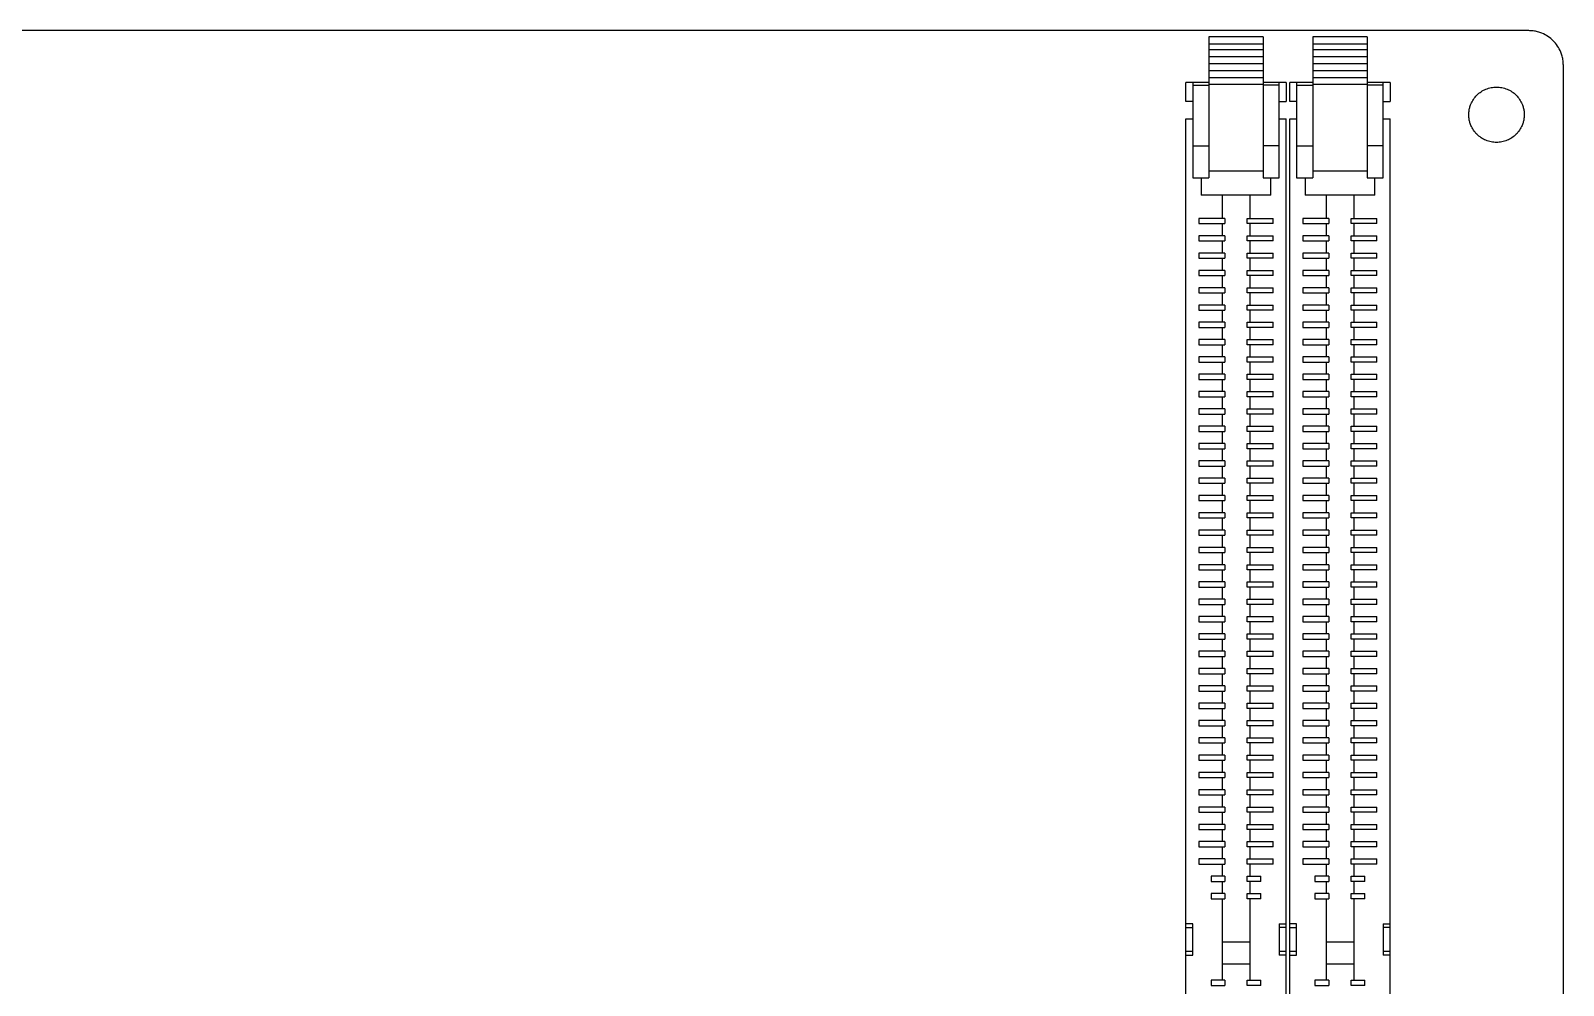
# Model space of a CAD drawing. Header units: inches. Extents: x -3.35 to 3.4, y -3.35 to 3.35.
# Drawn here: x -1.078 to 3.346, y 0.589 to 3.346 of the extents above; entities that cross this region are included whole.
import ezdxf

# ---------------------------------------------------------------- set-up
doc = ezdxf.new("R2010")
doc.units = ezdxf.units.IN
doc.header["$MEASUREMENT"] = 0

msp = doc.modelspace()

# ---------------------------------------------------------------- linework, layer by layer
at = {"color": 7, "linetype": 'Continuous', "lineweight": 25}
for p, q in [((3.2465, 3.3465), (-2.575, 3.3465)), ((2.48, 3.3285), (2.323, 3.3285)), ((2.78, 3.3285), (2.623, 3.3285)), ((2.323, 3.308), (2.48, 3.308)), ((2.323, 3.308), (2.323, 2.9215)), ((2.323, 3.2915), (2.48, 3.2915)), ((2.48, 3.308), (2.48, 2.9215)), ((2.623, 3.308), (2.78, 3.308)), ((2.623, 3.308), (2.623, 2.9215)), ((2.623, 3.2915), (2.78, 3.2915)), ((2.78, 3.308), (2.78, 2.9215)), ((2.323, 3.2715), (2.48, 3.2715)), ((2.323, 3.2515), (2.48, 3.2515)), ((2.323, 3.2315), (2.48, 3.2315)), ((2.623, 3.2715), (2.78, 3.2715)), ((2.623, 3.2515), (2.78, 3.2515)), ((2.623, 3.2315), (2.78, 3.2315)), ((3.3465, 0.2298), (3.3465, 3.2465)), ((2.323, 3.1965), (2.2565, 3.1965)), ((2.2565, 3.1415), (2.2565, 3.1965)), ((2.2765, 3.1965), (2.2765, 2.9215)), ((2.2765, 3.189), (2.323, 3.189)), ((2.323, 3.2115), (2.48, 3.2115)), ((2.323, 3.1915), (2.48, 3.1915)), ((2.5465, 3.1965), (2.48, 3.1965)), ((2.5265, 3.189), (2.48, 3.189)), ((2.5265, 2.9215), (2.5265, 3.1965)), ((2.5465, 3.1965), (2.5465, 3.1415)), ((2.623, 3.1965), (2.5565, 3.1965)), ((2.5565, 3.1415), (2.5565, 3.1965)), ((2.5765, 3.1965), (2.5765, 2.9215)), ((2.5765, 3.189), (2.623, 3.189)), ((2.623, 3.2115), (2.78, 3.2115)), ((2.623, 3.1915), (2.78, 3.1915)), ((2.8465, 3.1965), (2.78, 3.1965)), ((2.8265, 3.189), (2.78, 3.189)), ((2.8265, 2.9215), (2.8265, 3.1965)), ((2.8465, 3.1965), (2.8465, 3.1415)), ((2.2765, 3.1415), (2.2565, 3.1415)), ((2.5265, 3.1415), (2.5465, 3.1415)), ((2.5765, 3.1415), (2.5565, 3.1415)), ((2.8265, 3.1415), (2.8465, 3.1415)), ((2.2565, -2.2535), (2.2565, 3.0914)), ((2.2565, 3.0914), (2.2765, 3.0914)), ((2.5265, 3.0914), (2.5465, 3.0914)), ((2.5465, -1.9535), (2.5465, 3.0914)), ((2.5565, -2.2535), (2.5565, 3.0914)), ((2.5565, 3.0914), (2.5765, 3.0914)), ((2.8265, 3.0914), (2.8465, 3.0914)), ((2.8465, -1.9535), (2.8465, 3.0914)), ((2.2765, 3.0138), (2.323, 3.0138)), ((2.5265, 3.0138), (2.48, 3.0138)), ((2.5765, 3.0138), (2.623, 3.0138)), ((2.8265, 3.0138), (2.78, 3.0138)), ((2.2765, 2.9215), (2.323, 2.9215)), ((2.301, 2.9215), (2.301, 2.8715)), ((2.323, 2.9415), (2.48, 2.9415)), ((2.48, 2.9215), (2.5265, 2.9215)), ((2.502, 2.8715), (2.502, 2.9215)), ((2.5765, 2.9215), (2.623, 2.9215)), ((2.601, 2.9215), (2.601, 2.8715)), ((2.623, 2.9415), (2.78, 2.9415)), ((2.78, 2.9215), (2.8265, 2.9215)), ((2.802, 2.8715), (2.802, 2.9215)), ((2.502, 2.8715), (2.301, 2.8715)), ((2.3615, 2.8715), (2.3615, 2.804)), ((2.4415, 2.8715), (2.4415, 2.804)), ((2.802, 2.8715), (2.601, 2.8715)), ((2.6615, 2.8715), (2.6615, 2.804)), ((2.7415, 2.8715), (2.7415, 2.804)), ((2.3695, 2.804), (2.2945, 2.804)), ((2.2945, 2.804), (2.2945, 2.789)), ((2.2945, 2.789), (2.3695, 2.789)), ((2.3615, 2.789), (2.3615, 2.754)), ((2.3695, 2.804), (2.3695, 2.789)), ((2.4335, 2.804), (2.5085, 2.804)), ((2.4335, 2.789), (2.4335, 2.804)), ((2.5085, 2.789), (2.4335, 2.789)), ((2.4415, 2.789), (2.4415, 2.754)), ((2.5085, 2.789), (2.5085, 2.804)), ((2.6695, 2.804), (2.5945, 2.804)), ((2.5945, 2.804), (2.5945, 2.789)), ((2.5945, 2.789), (2.6695, 2.789)), ((2.6615, 2.789), (2.6615, 2.754)), ((2.6695, 2.804), (2.6695, 2.789)), ((2.7335, 2.804), (2.8085, 2.804)), ((2.7335, 2.789), (2.7335, 2.804)), ((2.8085, 2.789), (2.7335, 2.789)), ((2.7415, 2.789), (2.7415, 2.754)), ((2.8085, 2.789), (2.8085, 2.804)), ((2.3695, 2.754), (2.2945, 2.754)), ((2.2945, 2.754), (2.2945, 2.739)), ((2.3695, 2.754), (2.3695, 2.739)), ((2.4335, 2.754), (2.5085, 2.754)), ((2.4335, 2.739), (2.4335, 2.754)), ((2.5085, 2.739), (2.5085, 2.754)), ((2.6695, 2.754), (2.5945, 2.754)), ((2.5945, 2.754), (2.5945, 2.739)), ((2.6695, 2.754), (2.6695, 2.739)), ((2.7335, 2.754), (2.8085, 2.754)), ((2.7335, 2.739), (2.7335, 2.754)), ((2.8085, 2.739), (2.8085, 2.754)), ((2.2945, 2.739), (2.3695, 2.739)), ((2.3695, 2.704), (2.2945, 2.704)), ((2.2945, 2.704), (2.2945, 2.689)), ((2.3615, 2.739), (2.3615, 2.704)), ((2.3695, 2.704), (2.3695, 2.689)), ((2.5085, 2.739), (2.4335, 2.739)), ((2.4335, 2.704), (2.5085, 2.704)), ((2.4335, 2.689), (2.4335, 2.704)), ((2.4415, 2.739), (2.4415, 2.704)), ((2.5085, 2.689), (2.5085, 2.704)), ((2.5945, 2.739), (2.6695, 2.739)), ((2.6695, 2.704), (2.5945, 2.704)), ((2.5945, 2.704), (2.5945, 2.689)), ((2.6615, 2.739), (2.6615, 2.704)), ((2.6695, 2.704), (2.6695, 2.689)), ((2.8085, 2.739), (2.7335, 2.739)), ((2.7335, 2.704), (2.8085, 2.704)), ((2.7335, 2.689), (2.7335, 2.704)), ((2.7415, 2.739), (2.7415, 2.704)), ((2.8085, 2.689), (2.8085, 2.704)), ((2.2945, 2.689), (2.3695, 2.689)), ((2.3615, 2.689), (2.3615, 2.654)), ((2.5085, 2.689), (2.4335, 2.689)), ((2.4415, 2.689), (2.4415, 2.654)), ((2.5945, 2.689), (2.6695, 2.689)), ((2.6615, 2.689), (2.6615, 2.654)), ((2.8085, 2.689), (2.7335, 2.689)), ((2.7415, 2.689), (2.7415, 2.654)), ((2.3695, 2.654), (2.2945, 2.654)), ((2.2945, 2.654), (2.2945, 2.639)), ((2.2945, 2.639), (2.3695, 2.639)), ((2.3615, 2.639), (2.3615, 2.604)), ((2.3695, 2.654), (2.3695, 2.639)), ((2.4335, 2.654), (2.5085, 2.654)), ((2.4335, 2.639), (2.4335, 2.654)), ((2.5085, 2.639), (2.4335, 2.639)), ((2.4415, 2.639), (2.4415, 2.604)), ((2.5085, 2.639), (2.5085, 2.654)), ((2.6695, 2.654), (2.5945, 2.654)), ((2.5945, 2.654), (2.5945, 2.639)), ((2.5945, 2.639), (2.6695, 2.639)), ((2.6615, 2.639), (2.6615, 2.604)), ((2.6695, 2.654), (2.6695, 2.639)), ((2.7335, 2.654), (2.8085, 2.654)), ((2.7335, 2.639), (2.7335, 2.654)), ((2.8085, 2.639), (2.7335, 2.639)), ((2.7415, 2.639), (2.7415, 2.604)), ((2.8085, 2.639), (2.8085, 2.654)), ((2.3695, 2.604), (2.2945, 2.604)), ((2.2945, 2.604), (2.2945, 2.589)), ((2.2945, 2.589), (2.3695, 2.589)), ((2.3615, 2.589), (2.3615, 2.554)), ((2.3695, 2.604), (2.3695, 2.589)), ((2.4335, 2.604), (2.5085, 2.604)), ((2.4335, 2.589), (2.4335, 2.604)), ((2.5085, 2.589), (2.4335, 2.589)), ((2.4415, 2.589), (2.4415, 2.554)), ((2.5085, 2.589), (2.5085, 2.604)), ((2.6695, 2.604), (2.5945, 2.604)), ((2.5945, 2.604), (2.5945, 2.589)), ((2.5945, 2.589), (2.6695, 2.589)), ((2.6615, 2.589), (2.6615, 2.554)), ((2.6695, 2.604), (2.6695, 2.589)), ((2.7335, 2.604), (2.8085, 2.604)), ((2.7335, 2.589), (2.7335, 2.604)), ((2.8085, 2.589), (2.7335, 2.589)), ((2.7415, 2.589), (2.7415, 2.554)), ((2.8085, 2.589), (2.8085, 2.604)), ((2.3695, 2.554), (2.2945, 2.554)), ((2.2945, 2.554), (2.2945, 2.539)), ((2.2945, 2.539), (2.3695, 2.539)), ((2.3615, 2.539), (2.3615, 2.504)), ((2.3695, 2.554), (2.3695, 2.539)), ((2.4335, 2.554), (2.5085, 2.554)), ((2.4335, 2.539), (2.4335, 2.554)), ((2.5085, 2.539), (2.4335, 2.539)), ((2.4415, 2.539), (2.4415, 2.504)), ((2.5085, 2.539), (2.5085, 2.554)), ((2.6695, 2.554), (2.5945, 2.554)), ((2.5945, 2.554), (2.5945, 2.539)), ((2.5945, 2.539), (2.6695, 2.539)), ((2.6615, 2.539), (2.6615, 2.504)), ((2.6695, 2.554), (2.6695, 2.539)), ((2.7335, 2.554), (2.8085, 2.554)), ((2.7335, 2.539), (2.7335, 2.554)), ((2.8085, 2.539), (2.7335, 2.539)), ((2.7415, 2.539), (2.7415, 2.504)), ((2.8085, 2.539), (2.8085, 2.554)), ((2.3695, 2.504), (2.2945, 2.504)), ((2.2945, 2.504), (2.2945, 2.489)), ((2.2945, 2.489), (2.3695, 2.489)), ((2.3615, 2.489), (2.3615, 2.454)), ((2.3695, 2.504), (2.3695, 2.489)), ((2.4335, 2.504), (2.5085, 2.504)), ((2.4335, 2.489), (2.4335, 2.504)), ((2.5085, 2.489), (2.4335, 2.489)), ((2.4415, 2.489), (2.4415, 2.454)), ((2.5085, 2.489), (2.5085, 2.504)), ((2.6695, 2.504), (2.5945, 2.504)), ((2.5945, 2.504), (2.5945, 2.489)), ((2.5945, 2.489), (2.6695, 2.489)), ((2.6615, 2.489), (2.6615, 2.454)), ((2.6695, 2.504), (2.6695, 2.489)), ((2.7335, 2.504), (2.8085, 2.504)), ((2.7335, 2.489), (2.7335, 2.504)), ((2.8085, 2.489), (2.7335, 2.489)), ((2.7415, 2.489), (2.7415, 2.454)), ((2.8085, 2.489), (2.8085, 2.504)), ((2.3695, 2.454), (2.2945, 2.454)), ((2.2945, 2.454), (2.2945, 2.439)), ((2.2945, 2.439), (2.3695, 2.439)), ((2.3615, 2.439), (2.3615, 2.404)), ((2.3695, 2.454), (2.3695, 2.439)), ((2.4335, 2.454), (2.5085, 2.454)), ((2.4335, 2.439), (2.4335, 2.454)), ((2.5085, 2.439), (2.4335, 2.439)), ((2.4415, 2.439), (2.4415, 2.404)), ((2.5085, 2.439), (2.5085, 2.454)), ((2.6695, 2.454), (2.5945, 2.454)), ((2.5945, 2.454), (2.5945, 2.439)), ((2.5945, 2.439), (2.6695, 2.439)), ((2.6615, 2.439), (2.6615, 2.404)), ((2.6695, 2.454), (2.6695, 2.439)), ((2.7335, 2.454), (2.8085, 2.454)), ((2.7335, 2.439), (2.7335, 2.454)), ((2.8085, 2.439), (2.7335, 2.439)), ((2.7415, 2.439), (2.7415, 2.404)), ((2.8085, 2.439), (2.8085, 2.454)), ((2.3695, 2.404), (2.2945, 2.404)), ((2.2945, 2.404), (2.2945, 2.389)), ((2.3695, 2.404), (2.3695, 2.389)), ((2.4335, 2.404), (2.5085, 2.404)), ((2.4335, 2.389), (2.4335, 2.404)), ((2.5085, 2.389), (2.5085, 2.404)), ((2.6695, 2.404), (2.5945, 2.404)), ((2.5945, 2.404), (2.5945, 2.389)), ((2.6695, 2.404), (2.6695, 2.389)), ((2.7335, 2.404), (2.8085, 2.404)), ((2.7335, 2.389), (2.7335, 2.404)), ((2.8085, 2.389), (2.8085, 2.404)), ((2.2945, 2.389), (2.3695, 2.389)), ((2.3695, 2.354), (2.2945, 2.354)), ((2.2945, 2.354), (2.2945, 2.339)), ((2.3615, 2.389), (2.3615, 2.354)), ((2.3695, 2.354), (2.3695, 2.339)), ((2.5085, 2.389), (2.4335, 2.389)), ((2.4335, 2.354), (2.5085, 2.354)), ((2.4335, 2.339), (2.4335, 2.354)), ((2.4415, 2.389), (2.4415, 2.354)), ((2.5085, 2.339), (2.5085, 2.354)), ((2.5945, 2.389), (2.6695, 2.389)), ((2.6695, 2.354), (2.5945, 2.354)), ((2.5945, 2.354), (2.5945, 2.339)), ((2.6615, 2.389), (2.6615, 2.354)), ((2.6695, 2.354), (2.6695, 2.339)), ((2.8085, 2.389), (2.7335, 2.389)), ((2.7335, 2.354), (2.8085, 2.354)), ((2.7335, 2.339), (2.7335, 2.354)), ((2.7415, 2.389), (2.7415, 2.354)), ((2.8085, 2.339), (2.8085, 2.354)), ((2.2945, 2.339), (2.3695, 2.339)), ((2.3695, 2.304), (2.2945, 2.304)), ((2.2945, 2.304), (2.2945, 2.289)), ((2.3615, 2.339), (2.3615, 2.304)), ((2.3695, 2.304), (2.3695, 2.289)), ((2.5085, 2.339), (2.4335, 2.339)), ((2.4335, 2.304), (2.5085, 2.304)), ((2.4335, 2.289), (2.4335, 2.304)), ((2.4415, 2.339), (2.4415, 2.304)), ((2.5085, 2.289), (2.5085, 2.304)), ((2.5945, 2.339), (2.6695, 2.339)), ((2.6695, 2.304), (2.5945, 2.304)), ((2.5945, 2.304), (2.5945, 2.289)), ((2.6615, 2.339), (2.6615, 2.304)), ((2.6695, 2.304), (2.6695, 2.289)), ((2.8085, 2.339), (2.7335, 2.339)), ((2.7335, 2.304), (2.8085, 2.304)), ((2.7335, 2.289), (2.7335, 2.304)), ((2.7415, 2.339), (2.7415, 2.304)), ((2.8085, 2.289), (2.8085, 2.304)), ((2.2945, 2.289), (2.3695, 2.289)), ((2.3615, 2.289), (2.3615, 2.254)), ((2.5085, 2.289), (2.4335, 2.289)), ((2.4415, 2.289), (2.4415, 2.254)), ((2.5945, 2.289), (2.6695, 2.289)), ((2.6615, 2.289), (2.6615, 2.254)), ((2.8085, 2.289), (2.7335, 2.289)), ((2.7415, 2.289), (2.7415, 2.254)), ((2.3695, 2.254), (2.2945, 2.254)), ((2.2945, 2.254), (2.2945, 2.239)), ((2.2945, 2.239), (2.3695, 2.239)), ((2.3615, 2.239), (2.3615, 2.204)), ((2.3695, 2.254), (2.3695, 2.239)), ((2.4335, 2.254), (2.5085, 2.254)), ((2.4335, 2.239), (2.4335, 2.254)), ((2.5085, 2.239), (2.4335, 2.239)), ((2.4415, 2.239), (2.4415, 2.204)), ((2.5085, 2.239), (2.5085, 2.254)), ((2.6695, 2.254), (2.5945, 2.254)), ((2.5945, 2.254), (2.5945, 2.239)), ((2.5945, 2.239), (2.6695, 2.239)), ((2.6615, 2.239), (2.6615, 2.204)), ((2.6695, 2.254), (2.6695, 2.239)), ((2.7335, 2.254), (2.8085, 2.254)), ((2.7335, 2.239), (2.7335, 2.254)), ((2.8085, 2.239), (2.7335, 2.239)), ((2.7415, 2.239), (2.7415, 2.204)), ((2.8085, 2.239), (2.8085, 2.254)), ((2.3695, 2.204), (2.2945, 2.204)), ((2.2945, 2.204), (2.2945, 2.189)), ((2.2945, 2.189), (2.3695, 2.189)), ((2.3615, 2.189), (2.3615, 2.154)), ((2.3695, 2.204), (2.3695, 2.189)), ((2.4335, 2.204), (2.5085, 2.204)), ((2.4335, 2.189), (2.4335, 2.204)), ((2.5085, 2.189), (2.4335, 2.189)), ((2.4415, 2.189), (2.4415, 2.154)), ((2.5085, 2.189), (2.5085, 2.204)), ((2.6695, 2.204), (2.5945, 2.204)), ((2.5945, 2.204), (2.5945, 2.189)), ((2.5945, 2.189), (2.6695, 2.189)), ((2.6615, 2.189), (2.6615, 2.154)), ((2.6695, 2.204), (2.6695, 2.189)), ((2.7335, 2.204), (2.8085, 2.204)), ((2.7335, 2.189), (2.7335, 2.204)), ((2.8085, 2.189), (2.7335, 2.189)), ((2.7415, 2.189), (2.7415, 2.154)), ((2.8085, 2.189), (2.8085, 2.204)), ((2.3695, 2.154), (2.2945, 2.154)), ((2.2945, 2.154), (2.2945, 2.139)), ((2.2945, 2.139), (2.3695, 2.139)), ((2.3615, 2.139), (2.3615, 2.104)), ((2.3695, 2.154), (2.3695, 2.139)), ((2.4335, 2.154), (2.5085, 2.154)), ((2.4335, 2.139), (2.4335, 2.154)), ((2.5085, 2.139), (2.4335, 2.139)), ((2.4415, 2.139), (2.4415, 2.104)), ((2.5085, 2.139), (2.5085, 2.154)), ((2.6695, 2.154), (2.5945, 2.154)), ((2.5945, 2.154), (2.5945, 2.139)), ((2.5945, 2.139), (2.6695, 2.139)), ((2.6615, 2.139), (2.6615, 2.104)), ((2.6695, 2.154), (2.6695, 2.139)), ((2.7335, 2.154), (2.8085, 2.154)), ((2.7335, 2.139), (2.7335, 2.154)), ((2.8085, 2.139), (2.7335, 2.139)), ((2.7415, 2.139), (2.7415, 2.104)), ((2.8085, 2.139), (2.8085, 2.154)), ((2.3695, 2.104), (2.2945, 2.104)), ((2.2945, 2.104), (2.2945, 2.089)), ((2.2945, 2.089), (2.3695, 2.089)), ((2.3615, 2.089), (2.3615, 2.054)), ((2.3695, 2.104), (2.3695, 2.089)), ((2.4335, 2.104), (2.5085, 2.104)), ((2.4335, 2.089), (2.4335, 2.104)), ((2.5085, 2.089), (2.4335, 2.089)), ((2.4415, 2.089), (2.4415, 2.054)), ((2.5085, 2.089), (2.5085, 2.104)), ((2.6695, 2.104), (2.5945, 2.104)), ((2.5945, 2.104), (2.5945, 2.089)), ((2.5945, 2.089), (2.6695, 2.089)), ((2.6615, 2.089), (2.6615, 2.054)), ((2.6695, 2.104), (2.6695, 2.089)), ((2.7335, 2.104), (2.8085, 2.104)), ((2.7335, 2.089), (2.7335, 2.104)), ((2.8085, 2.089), (2.7335, 2.089)), ((2.7415, 2.089), (2.7415, 2.054)), ((2.8085, 2.089), (2.8085, 2.104)), ((2.3695, 2.054), (2.2945, 2.054)), ((2.2945, 2.054), (2.2945, 2.039)), ((2.2945, 2.039), (2.3695, 2.039)), ((2.3615, 2.039), (2.3615, 2.004)), ((2.3695, 2.054), (2.3695, 2.039)), ((2.4335, 2.054), (2.5085, 2.054)), ((2.4335, 2.039), (2.4335, 2.054)), ((2.5085, 2.039), (2.4335, 2.039)), ((2.4415, 2.039), (2.4415, 2.004)), ((2.5085, 2.039), (2.5085, 2.054)), ((2.6695, 2.054), (2.5945, 2.054)), ((2.5945, 2.054), (2.5945, 2.039)), ((2.5945, 2.039), (2.6695, 2.039)), ((2.6615, 2.039), (2.6615, 2.004)), ((2.6695, 2.054), (2.6695, 2.039)), ((2.7335, 2.054), (2.8085, 2.054)), ((2.7335, 2.039), (2.7335, 2.054)), ((2.8085, 2.039), (2.7335, 2.039)), ((2.7415, 2.039), (2.7415, 2.004)), ((2.8085, 2.039), (2.8085, 2.054)), ((2.3695, 2.004), (2.2945, 2.004)), ((2.2945, 2.004), (2.2945, 1.989)), ((2.3695, 2.004), (2.3695, 1.989)), ((2.4335, 2.004), (2.5085, 2.004)), ((2.4335, 1.989), (2.4335, 2.004)), ((2.5085, 1.989), (2.5085, 2.004)), ((2.6695, 2.004), (2.5945, 2.004)), ((2.5945, 2.004), (2.5945, 1.989)), ((2.6695, 2.004), (2.6695, 1.989)), ((2.7335, 2.004), (2.8085, 2.004)), ((2.7335, 1.989), (2.7335, 2.004)), ((2.8085, 1.989), (2.8085, 2.004)), ((2.2945, 1.989), (2.3695, 1.989)), ((2.3695, 1.954), (2.2945, 1.954)), ((2.2945, 1.954), (2.2945, 1.939)), ((2.3615, 1.989), (2.3615, 1.954)), ((2.3695, 1.954), (2.3695, 1.939)), ((2.5085, 1.989), (2.4335, 1.989)), ((2.4335, 1.954), (2.5085, 1.954)), ((2.4335, 1.939), (2.4335, 1.954)), ((2.4415, 1.989), (2.4415, 1.954)), ((2.5085, 1.939), (2.5085, 1.954)), ((2.5945, 1.989), (2.6695, 1.989)), ((2.6695, 1.954), (2.5945, 1.954)), ((2.5945, 1.954), (2.5945, 1.939)), ((2.6615, 1.989), (2.6615, 1.954)), ((2.6695, 1.954), (2.6695, 1.939)), ((2.8085, 1.989), (2.7335, 1.989)), ((2.7335, 1.954), (2.8085, 1.954)), ((2.7335, 1.939), (2.7335, 1.954)), ((2.7415, 1.989), (2.7415, 1.954)), ((2.8085, 1.939), (2.8085, 1.954)), ((2.2945, 1.939), (2.3695, 1.939)), ((2.3695, 1.904), (2.2945, 1.904)), ((2.2945, 1.904), (2.2945, 1.889)), ((2.3615, 1.939), (2.3615, 1.904)), ((2.3695, 1.904), (2.3695, 1.889)), ((2.5085, 1.939), (2.4335, 1.939)), ((2.4335, 1.904), (2.5085, 1.904)), ((2.4335, 1.889), (2.4335, 1.904)), ((2.4415, 1.939), (2.4415, 1.904)), ((2.5085, 1.889), (2.5085, 1.904)), ((2.5945, 1.939), (2.6695, 1.939)), ((2.6695, 1.904), (2.5945, 1.904)), ((2.5945, 1.904), (2.5945, 1.889)), ((2.6615, 1.939), (2.6615, 1.904)), ((2.6695, 1.904), (2.6695, 1.889)), ((2.8085, 1.939), (2.7335, 1.939)), ((2.7335, 1.904), (2.8085, 1.904)), ((2.7335, 1.889), (2.7335, 1.904)), ((2.7415, 1.939), (2.7415, 1.904)), ((2.8085, 1.889), (2.8085, 1.904)), ((2.2945, 1.889), (2.3695, 1.889)), ((2.3615, 1.889), (2.3615, 1.854)), ((2.5085, 1.889), (2.4335, 1.889)), ((2.4415, 1.889), (2.4415, 1.854)), ((2.5945, 1.889), (2.6695, 1.889)), ((2.6615, 1.889), (2.6615, 1.854)), ((2.8085, 1.889), (2.7335, 1.889)), ((2.7415, 1.889), (2.7415, 1.854)), ((2.3695, 1.854), (2.2945, 1.854)), ((2.2945, 1.854), (2.2945, 1.839)), ((2.2945, 1.839), (2.3695, 1.839)), ((2.3615, 1.839), (2.3615, 1.804)), ((2.3695, 1.854), (2.3695, 1.839)), ((2.4335, 1.854), (2.5085, 1.854)), ((2.4335, 1.839), (2.4335, 1.854)), ((2.5085, 1.839), (2.4335, 1.839)), ((2.4415, 1.839), (2.4415, 1.804)), ((2.5085, 1.839), (2.5085, 1.854)), ((2.6695, 1.854), (2.5945, 1.854)), ((2.5945, 1.854), (2.5945, 1.839)), ((2.5945, 1.839), (2.6695, 1.839)), ((2.6615, 1.839), (2.6615, 1.804)), ((2.6695, 1.854), (2.6695, 1.839)), ((2.7335, 1.854), (2.8085, 1.854)), ((2.7335, 1.839), (2.7335, 1.854)), ((2.8085, 1.839), (2.7335, 1.839)), ((2.7415, 1.839), (2.7415, 1.804)), ((2.8085, 1.839), (2.8085, 1.854)), ((2.3695, 1.804), (2.2945, 1.804)), ((2.2945, 1.804), (2.2945, 1.789)), ((2.2945, 1.789), (2.3695, 1.789)), ((2.3615, 1.789), (2.3615, 1.754)), ((2.3695, 1.804), (2.3695, 1.789)), ((2.4335, 1.804), (2.5085, 1.804)), ((2.4335, 1.789), (2.4335, 1.804)), ((2.5085, 1.789), (2.4335, 1.789)), ((2.4415, 1.789), (2.4415, 1.754)), ((2.5085, 1.789), (2.5085, 1.804)), ((2.6695, 1.804), (2.5945, 1.804)), ((2.5945, 1.804), (2.5945, 1.789)), ((2.5945, 1.789), (2.6695, 1.789)), ((2.6615, 1.789), (2.6615, 1.754)), ((2.6695, 1.804), (2.6695, 1.789)), ((2.7335, 1.804), (2.8085, 1.804)), ((2.7335, 1.789), (2.7335, 1.804)), ((2.8085, 1.789), (2.7335, 1.789)), ((2.7415, 1.789), (2.7415, 1.754)), ((2.8085, 1.789), (2.8085, 1.804)), ((2.3695, 1.754), (2.2945, 1.754)), ((2.2945, 1.754), (2.2945, 1.739)), ((2.2945, 1.739), (2.3695, 1.739)), ((2.3615, 1.739), (2.3615, 1.704)), ((2.3695, 1.754), (2.3695, 1.739)), ((2.4335, 1.754), (2.5085, 1.754)), ((2.4335, 1.739), (2.4335, 1.754)), ((2.5085, 1.739), (2.4335, 1.739)), ((2.4415, 1.739), (2.4415, 1.704)), ((2.5085, 1.739), (2.5085, 1.754)), ((2.6695, 1.754), (2.5945, 1.754)), ((2.5945, 1.754), (2.5945, 1.739)), ((2.5945, 1.739), (2.6695, 1.739)), ((2.6615, 1.739), (2.6615, 1.704)), ((2.6695, 1.754), (2.6695, 1.739)), ((2.7335, 1.754), (2.8085, 1.754)), ((2.7335, 1.739), (2.7335, 1.754)), ((2.8085, 1.739), (2.7335, 1.739)), ((2.7415, 1.739), (2.7415, 1.704)), ((2.8085, 1.739), (2.8085, 1.754)), ((2.3695, 1.704), (2.2945, 1.704)), ((2.2945, 1.704), (2.2945, 1.689)), ((2.2945, 1.689), (2.3695, 1.689)), ((2.3615, 1.689), (2.3615, 1.654)), ((2.3695, 1.704), (2.3695, 1.689)), ((2.4335, 1.704), (2.5085, 1.704)), ((2.4335, 1.689), (2.4335, 1.704)), ((2.5085, 1.689), (2.4335, 1.689)), ((2.4415, 1.689), (2.4415, 1.654)), ((2.5085, 1.689), (2.5085, 1.704)), ((2.6695, 1.704), (2.5945, 1.704)), ((2.5945, 1.704), (2.5945, 1.689)), ((2.5945, 1.689), (2.6695, 1.689)), ((2.6615, 1.689), (2.6615, 1.654)), ((2.6695, 1.704), (2.6695, 1.689)), ((2.7335, 1.704), (2.8085, 1.704)), ((2.7335, 1.689), (2.7335, 1.704)), ((2.8085, 1.689), (2.7335, 1.689)), ((2.7415, 1.689), (2.7415, 1.654)), ((2.8085, 1.689), (2.8085, 1.704)), ((2.3695, 1.654), (2.2945, 1.654)), ((2.2945, 1.654), (2.2945, 1.639)), ((2.2945, 1.639), (2.3695, 1.639)), ((2.3615, 1.639), (2.3615, 1.604)), ((2.3695, 1.654), (2.3695, 1.639)), ((2.4335, 1.654), (2.5085, 1.654)), ((2.4335, 1.639), (2.4335, 1.654)), ((2.5085, 1.639), (2.4335, 1.639)), ((2.4415, 1.639), (2.4415, 1.604)), ((2.5085, 1.639), (2.5085, 1.654)), ((2.6695, 1.654), (2.5945, 1.654)), ((2.5945, 1.654), (2.5945, 1.639)), ((2.5945, 1.639), (2.6695, 1.639)), ((2.6615, 1.639), (2.6615, 1.604)), ((2.6695, 1.654), (2.6695, 1.639)), ((2.7335, 1.654), (2.8085, 1.654)), ((2.7335, 1.639), (2.7335, 1.654)), ((2.8085, 1.639), (2.7335, 1.639)), ((2.7415, 1.639), (2.7415, 1.604)), ((2.8085, 1.639), (2.8085, 1.654)), ((2.3695, 1.604), (2.2945, 1.604)), ((2.2945, 1.604), (2.2945, 1.589)), ((2.3695, 1.604), (2.3695, 1.589)), ((2.4335, 1.604), (2.5085, 1.604)), ((2.4335, 1.589), (2.4335, 1.604)), ((2.5085, 1.589), (2.5085, 1.604)), ((2.6695, 1.604), (2.5945, 1.604)), ((2.5945, 1.604), (2.5945, 1.589)), ((2.6695, 1.604), (2.6695, 1.589)), ((2.7335, 1.604), (2.8085, 1.604)), ((2.7335, 1.589), (2.7335, 1.604)), ((2.8085, 1.589), (2.8085, 1.604)), ((2.2945, 1.589), (2.3695, 1.589)), ((2.3695, 1.554), (2.2945, 1.554)), ((2.2945, 1.554), (2.2945, 1.539)), ((2.3615, 1.589), (2.3615, 1.554)), ((2.3695, 1.554), (2.3695, 1.539)), ((2.5085, 1.589), (2.4335, 1.589)), ((2.4335, 1.554), (2.5085, 1.554)), ((2.4335, 1.539), (2.4335, 1.554)), ((2.4415, 1.589), (2.4415, 1.554)), ((2.5085, 1.539), (2.5085, 1.554)), ((2.5945, 1.589), (2.6695, 1.589)), ((2.6695, 1.554), (2.5945, 1.554)), ((2.5945, 1.554), (2.5945, 1.539)), ((2.6615, 1.589), (2.6615, 1.554)), ((2.6695, 1.554), (2.6695, 1.539)), ((2.8085, 1.589), (2.7335, 1.589)), ((2.7335, 1.554), (2.8085, 1.554)), ((2.7335, 1.539), (2.7335, 1.554)), ((2.7415, 1.589), (2.7415, 1.554)), ((2.8085, 1.539), (2.8085, 1.554)), ((2.2945, 1.539), (2.3695, 1.539)), ((2.3615, 1.539), (2.3615, 1.504)), ((2.5085, 1.539), (2.4335, 1.539)), ((2.4415, 1.539), (2.4415, 1.504)), ((2.5945, 1.539), (2.6695, 1.539)), ((2.6615, 1.539), (2.6615, 1.504)), ((2.8085, 1.539), (2.7335, 1.539)), ((2.7415, 1.539), (2.7415, 1.504)), ((2.3695, 1.504), (2.2945, 1.504)), ((2.2945, 1.504), (2.2945, 1.489)), ((2.2945, 1.489), (2.3695, 1.489)), ((2.3615, 1.489), (2.3615, 1.454)), ((2.3695, 1.504), (2.3695, 1.489)), ((2.4335, 1.504), (2.5085, 1.504)), ((2.4335, 1.489), (2.4335, 1.504)), ((2.5085, 1.489), (2.4335, 1.489)), ((2.4415, 1.489), (2.4415, 1.454)), ((2.5085, 1.489), (2.5085, 1.504)), ((2.6695, 1.504), (2.5945, 1.504)), ((2.5945, 1.504), (2.5945, 1.489)), ((2.5945, 1.489), (2.6695, 1.489)), ((2.6615, 1.489), (2.6615, 1.454)), ((2.6695, 1.504), (2.6695, 1.489)), ((2.7335, 1.504), (2.8085, 1.504)), ((2.7335, 1.489), (2.7335, 1.504)), ((2.8085, 1.489), (2.7335, 1.489)), ((2.7415, 1.489), (2.7415, 1.454)), ((2.8085, 1.489), (2.8085, 1.504)), ((2.3695, 1.454), (2.2945, 1.454)), ((2.2945, 1.454), (2.2945, 1.439)), ((2.2945, 1.439), (2.3695, 1.439)), ((2.3615, 1.439), (2.3615, 1.404)), ((2.3695, 1.454), (2.3695, 1.439)), ((2.4335, 1.454), (2.5085, 1.454)), ((2.4335, 1.439), (2.4335, 1.454)), ((2.5085, 1.439), (2.4335, 1.439)), ((2.4415, 1.439), (2.4415, 1.404)), ((2.5085, 1.439), (2.5085, 1.454)), ((2.6695, 1.454), (2.5945, 1.454)), ((2.5945, 1.454), (2.5945, 1.439)), ((2.5945, 1.439), (2.6695, 1.439)), ((2.6615, 1.439), (2.6615, 1.404)), ((2.6695, 1.454), (2.6695, 1.439)), ((2.7335, 1.454), (2.8085, 1.454)), ((2.7335, 1.439), (2.7335, 1.454)), ((2.8085, 1.439), (2.7335, 1.439)), ((2.7415, 1.439), (2.7415, 1.404)), ((2.8085, 1.439), (2.8085, 1.454)), ((2.3695, 1.404), (2.2945, 1.404)), ((2.2945, 1.404), (2.2945, 1.389)), ((2.2945, 1.389), (2.3695, 1.389)), ((2.3615, 1.389), (2.3615, 1.354)), ((2.3695, 1.404), (2.3695, 1.389)), ((2.4335, 1.404), (2.5085, 1.404)), ((2.4335, 1.389), (2.4335, 1.404)), ((2.5085, 1.389), (2.4335, 1.389)), ((2.4415, 1.389), (2.4415, 1.354)), ((2.5085, 1.389), (2.5085, 1.404)), ((2.6695, 1.404), (2.5945, 1.404)), ((2.5945, 1.404), (2.5945, 1.389)), ((2.5945, 1.389), (2.6695, 1.389)), ((2.6615, 1.389), (2.6615, 1.354)), ((2.6695, 1.404), (2.6695, 1.389)), ((2.7335, 1.404), (2.8085, 1.404)), ((2.7335, 1.389), (2.7335, 1.404)), ((2.8085, 1.389), (2.7335, 1.389)), ((2.7415, 1.389), (2.7415, 1.354)), ((2.8085, 1.389), (2.8085, 1.404)), ((2.3695, 1.354), (2.2945, 1.354)), ((2.2945, 1.354), (2.2945, 1.339)), ((2.2945, 1.339), (2.3695, 1.339)), ((2.3615, 1.339), (2.3615, 1.304)), ((2.3695, 1.354), (2.3695, 1.339)), ((2.4335, 1.354), (2.5085, 1.354)), ((2.4335, 1.339), (2.4335, 1.354)), ((2.5085, 1.339), (2.4335, 1.339)), ((2.4415, 1.339), (2.4415, 1.304)), ((2.5085, 1.339), (2.5085, 1.354)), ((2.6695, 1.354), (2.5945, 1.354)), ((2.5945, 1.354), (2.5945, 1.339)), ((2.5945, 1.339), (2.6695, 1.339)), ((2.6615, 1.339), (2.6615, 1.304)), ((2.6695, 1.354), (2.6695, 1.339)), ((2.7335, 1.354), (2.8085, 1.354)), ((2.7335, 1.339), (2.7335, 1.354)), ((2.8085, 1.339), (2.7335, 1.339)), ((2.7415, 1.339), (2.7415, 1.304)), ((2.8085, 1.339), (2.8085, 1.354)), ((2.3695, 1.304), (2.2945, 1.304)), ((2.2945, 1.304), (2.2945, 1.289)), ((2.2945, 1.289), (2.3695, 1.289)), ((2.3615, 1.289), (2.3615, 1.254)), ((2.3695, 1.304), (2.3695, 1.289)), ((2.4335, 1.304), (2.5085, 1.304)), ((2.4335, 1.289), (2.4335, 1.304)), ((2.5085, 1.289), (2.4335, 1.289)), ((2.4415, 1.289), (2.4415, 1.254)), ((2.5085, 1.289), (2.5085, 1.304)), ((2.6695, 1.304), (2.5945, 1.304)), ((2.5945, 1.304), (2.5945, 1.289)), ((2.5945, 1.289), (2.6695, 1.289)), ((2.6615, 1.289), (2.6615, 1.254)), ((2.6695, 1.304), (2.6695, 1.289)), ((2.7335, 1.304), (2.8085, 1.304)), ((2.7335, 1.289), (2.7335, 1.304)), ((2.8085, 1.289), (2.7335, 1.289)), ((2.7415, 1.289), (2.7415, 1.254)), ((2.8085, 1.289), (2.8085, 1.304)), ((2.3695, 1.254), (2.2945, 1.254)), ((2.2945, 1.254), (2.2945, 1.239)), ((2.2945, 1.239), (2.3695, 1.239)), ((2.3615, 1.239), (2.3615, 1.204)), ((2.3695, 1.254), (2.3695, 1.239)), ((2.4335, 1.254), (2.5085, 1.254)), ((2.4335, 1.239), (2.4335, 1.254)), ((2.5085, 1.239), (2.4335, 1.239)), ((2.4415, 1.239), (2.4415, 1.204)), ((2.5085, 1.239), (2.5085, 1.254)), ((2.6695, 1.254), (2.5945, 1.254)), ((2.5945, 1.254), (2.5945, 1.239)), ((2.5945, 1.239), (2.6695, 1.239)), ((2.6615, 1.239), (2.6615, 1.204)), ((2.6695, 1.254), (2.6695, 1.239)), ((2.7335, 1.254), (2.8085, 1.254)), ((2.7335, 1.239), (2.7335, 1.254)), ((2.8085, 1.239), (2.7335, 1.239)), ((2.7415, 1.239), (2.7415, 1.204)), ((2.8085, 1.239), (2.8085, 1.254)), ((2.3695, 1.204), (2.2945, 1.204)), ((2.2945, 1.204), (2.2945, 1.189)), ((2.3695, 1.204), (2.3695, 1.189)), ((2.4335, 1.204), (2.5085, 1.204)), ((2.4335, 1.189), (2.4335, 1.204)), ((2.5085, 1.189), (2.5085, 1.204)), ((2.6695, 1.204), (2.5945, 1.204)), ((2.5945, 1.204), (2.5945, 1.189)), ((2.6695, 1.204), (2.6695, 1.189)), ((2.7335, 1.204), (2.8085, 1.204)), ((2.7335, 1.189), (2.7335, 1.204)), ((2.8085, 1.189), (2.8085, 1.204)), ((2.2945, 1.189), (2.3695, 1.189)), ((2.3695, 1.154), (2.2945, 1.154)), ((2.2945, 1.154), (2.2945, 1.139)), ((2.3615, 1.189), (2.3615, 1.154)), ((2.3695, 1.154), (2.3695, 1.139)), ((2.5085, 1.189), (2.4335, 1.189)), ((2.4335, 1.154), (2.5085, 1.154)), ((2.4335, 1.139), (2.4335, 1.154)), ((2.4415, 1.189), (2.4415, 1.154)), ((2.5085, 1.139), (2.5085, 1.154)), ((2.5945, 1.189), (2.6695, 1.189)), ((2.6695, 1.154), (2.5945, 1.154)), ((2.5945, 1.154), (2.5945, 1.139)), ((2.6615, 1.189), (2.6615, 1.154)), ((2.6695, 1.154), (2.6695, 1.139)), ((2.8085, 1.189), (2.7335, 1.189)), ((2.7335, 1.154), (2.8085, 1.154)), ((2.7335, 1.139), (2.7335, 1.154)), ((2.7415, 1.189), (2.7415, 1.154)), ((2.8085, 1.139), (2.8085, 1.154)), ((2.2945, 1.139), (2.3695, 1.139)), ((2.3615, 1.139), (2.3615, 1.104)), ((2.5085, 1.139), (2.4335, 1.139)), ((2.4415, 1.139), (2.4415, 1.104)), ((2.5945, 1.139), (2.6695, 1.139)), ((2.6615, 1.139), (2.6615, 1.104)), ((2.8085, 1.139), (2.7335, 1.139)), ((2.7415, 1.139), (2.7415, 1.104)), ((2.3695, 1.104), (2.2945, 1.104)), ((2.2945, 1.104), (2.2945, 1.089)), ((2.2945, 1.089), (2.3695, 1.089)), ((2.3615, 1.089), (2.3615, 1.054)), ((2.3695, 1.104), (2.3695, 1.089)), ((2.4335, 1.104), (2.5085, 1.104)), ((2.4335, 1.089), (2.4335, 1.104)), ((2.5085, 1.089), (2.4335, 1.089)), ((2.4415, 1.089), (2.4415, 1.054)), ((2.5085, 1.089), (2.5085, 1.104)), ((2.6695, 1.104), (2.5945, 1.104)), ((2.5945, 1.104), (2.5945, 1.089)), ((2.5945, 1.089), (2.6695, 1.089)), ((2.6615, 1.089), (2.6615, 1.054)), ((2.6695, 1.104), (2.6695, 1.089)), ((2.7335, 1.104), (2.8085, 1.104)), ((2.7335, 1.089), (2.7335, 1.104)), ((2.8085, 1.089), (2.7335, 1.089)), ((2.7415, 1.089), (2.7415, 1.054)), ((2.8085, 1.089), (2.8085, 1.104)), ((2.3695, 1.054), (2.2945, 1.054)), ((2.2945, 1.054), (2.2945, 1.039)), ((2.2945, 1.039), (2.3695, 1.039)), ((2.3615, 1.039), (2.3615, 1.004)), ((2.3695, 1.054), (2.3695, 1.039)), ((2.4335, 1.054), (2.5085, 1.054)), ((2.4335, 1.039), (2.4335, 1.054)), ((2.5085, 1.039), (2.4335, 1.039)), ((2.4415, 1.039), (2.4415, 1.004)), ((2.5085, 1.039), (2.5085, 1.054)), ((2.6695, 1.054), (2.5945, 1.054)), ((2.5945, 1.054), (2.5945, 1.039)), ((2.5945, 1.039), (2.6695, 1.039)), ((2.6615, 1.039), (2.6615, 1.004)), ((2.6695, 1.054), (2.6695, 1.039)), ((2.7335, 1.054), (2.8085, 1.054)), ((2.7335, 1.039), (2.7335, 1.054)), ((2.8085, 1.039), (2.7335, 1.039)), ((2.7415, 1.039), (2.7415, 1.004)), ((2.8085, 1.039), (2.8085, 1.054)), ((2.3695, 1.004), (2.2945, 1.004)), ((2.2945, 1.004), (2.2945, 0.989)), ((2.2945, 0.989), (2.3695, 0.989)), ((2.3615, 0.989), (2.3615, 0.954)), ((2.3695, 1.004), (2.3695, 0.989)), ((2.4335, 1.004), (2.5085, 1.004)), ((2.4335, 0.989), (2.4335, 1.004)), ((2.5085, 0.989), (2.4335, 0.989)), ((2.4415, 0.989), (2.4415, 0.954)), ((2.5085, 0.989), (2.5085, 1.004)), ((2.6695, 1.004), (2.5945, 1.004)), ((2.5945, 1.004), (2.5945, 0.989)), ((2.5945, 0.989), (2.6695, 0.989)), ((2.6615, 0.989), (2.6615, 0.954)), ((2.6695, 1.004), (2.6695, 0.989)), ((2.7335, 1.004), (2.8085, 1.004)), ((2.7335, 0.989), (2.7335, 1.004)), ((2.8085, 0.989), (2.7335, 0.989)), ((2.7415, 0.989), (2.7415, 0.954)), ((2.8085, 0.989), (2.8085, 1.004)), ((2.3695, 0.954), (2.2945, 0.954)), ((2.2945, 0.954), (2.2945, 0.939)), ((2.2945, 0.939), (2.3695, 0.939)), ((2.3615, 0.939), (2.3615, 0.904)), ((2.3695, 0.954), (2.3695, 0.939)), ((2.4335, 0.954), (2.5085, 0.954)), ((2.4335, 0.939), (2.4335, 0.954)), ((2.5085, 0.939), (2.4335, 0.939)), ((2.4415, 0.939), (2.4415, 0.904)), ((2.5085, 0.939), (2.5085, 0.954)), ((2.6695, 0.954), (2.5945, 0.954)), ((2.5945, 0.954), (2.5945, 0.939)), ((2.5945, 0.939), (2.6695, 0.939)), ((2.6615, 0.939), (2.6615, 0.904)), ((2.6695, 0.954), (2.6695, 0.939)), ((2.7335, 0.954), (2.8085, 0.954)), ((2.7335, 0.939), (2.7335, 0.954)), ((2.8085, 0.939), (2.7335, 0.939)), ((2.7415, 0.939), (2.7415, 0.904)), ((2.8085, 0.939), (2.8085, 0.954)), ((2.3695, 0.904), (2.3295, 0.904)), ((2.3295, 0.904), (2.3295, 0.889)), ((2.3295, 0.889), (2.3695, 0.889)), ((2.3615, 0.889), (2.3615, 0.854)), ((2.3695, 0.904), (2.3695, 0.889)), ((2.4335, 0.904), (2.4735, 0.904)), ((2.4335, 0.889), (2.4335, 0.904)), ((2.4735, 0.889), (2.4335, 0.889)), ((2.4415, 0.889), (2.4415, 0.854)), ((2.4735, 0.889), (2.4735, 0.904)), ((2.6695, 0.904), (2.6295, 0.904)), ((2.6295, 0.904), (2.6295, 0.889)), ((2.6295, 0.889), (2.6695, 0.889)), ((2.6615, 0.889), (2.6615, 0.854)), ((2.6695, 0.904), (2.6695, 0.889)), ((2.7335, 0.904), (2.7735, 0.904)), ((2.7335, 0.889), (2.7335, 0.904)), ((2.7735, 0.889), (2.7335, 0.889)), ((2.7415, 0.889), (2.7415, 0.854)), ((2.7735, 0.889), (2.7735, 0.904)), ((2.3695, 0.854), (2.3295, 0.854)), ((2.3295, 0.854), (2.3295, 0.839)), ((2.3695, 0.854), (2.3695, 0.839)), ((2.4335, 0.854), (2.4735, 0.854)), ((2.4335, 0.839), (2.4335, 0.854)), ((2.4735, 0.839), (2.4735, 0.854)), ((2.6695, 0.854), (2.6295, 0.854)), ((2.6295, 0.854), (2.6295, 0.839)), ((2.6695, 0.854), (2.6695, 0.839)), ((2.7335, 0.854), (2.7735, 0.854)), ((2.7335, 0.839), (2.7335, 0.854)), ((2.7735, 0.839), (2.7735, 0.854)), ((2.3295, 0.839), (2.3695, 0.839)), ((2.3615, 0.839), (2.3615, 0.604)), ((2.4735, 0.839), (2.4335, 0.839)), ((2.4415, 0.839), (2.4415, 0.604)), ((2.6295, 0.839), (2.6695, 0.839)), ((2.6615, 0.839), (2.6615, 0.604)), ((2.7735, 0.839), (2.7335, 0.839)), ((2.7415, 0.839), (2.7415, 0.604)), ((2.2765, 0.7665), (2.2565, 0.7665)), ((2.2565, 0.7565), (2.2765, 0.7565)), ((2.2765, 0.6765), (2.2765, 0.7665)), ((2.5265, 0.7665), (2.5465, 0.7665)), ((2.5265, 0.7665), (2.5265, 0.6765)), ((2.5465, 0.7565), (2.5265, 0.7565)), ((2.5765, 0.7665), (2.5565, 0.7665)), ((2.5565, 0.7565), (2.5765, 0.7565)), ((2.5765, 0.6765), (2.5765, 0.7665)), ((2.8265, 0.7665), (2.8465, 0.7665)), ((2.8265, 0.7665), (2.8265, 0.6765)), ((2.8465, 0.7565), (2.8265, 0.7565)), ((2.4415, 0.7135), (2.3615, 0.7135)), ((2.7415, 0.7135), (2.6615, 0.7135)), ((2.2765, 0.6865), (2.2565, 0.6865)), ((2.2565, 0.6765), (2.2765, 0.6765)), ((2.5465, 0.6865), (2.5265, 0.6865)), ((2.5465, 0.6765), (2.5265, 0.6765)), ((2.5765, 0.6865), (2.5565, 0.6865)), ((2.5565, 0.6765), (2.5765, 0.6765)), ((2.8465, 0.6865), (2.8265, 0.6865)), ((2.8465, 0.6765), (2.8265, 0.6765)), ((2.3615, 0.6515), (2.4415, 0.6515)), ((2.6615, 0.6515), (2.7415, 0.6515)), ((2.3695, 0.604), (2.3295, 0.604)), ((2.3295, 0.604), (2.3295, 0.589)), ((2.3295, 0.589), (2.3695, 0.589)), ((2.3695, 0.604), (2.3695, 0.589)), ((2.4335, 0.604), (2.4735, 0.604)), ((2.4335, 0.589), (2.4335, 0.604)), ((2.4735, 0.589), (2.4335, 0.589)), ((2.4735, 0.589), (2.4735, 0.604)), ((2.6695, 0.604), (2.6295, 0.604)), ((2.6295, 0.604), (2.6295, 0.589)), ((2.6295, 0.589), (2.6695, 0.589)), ((2.6695, 0.604), (2.6695, 0.589)), ((2.7335, 0.604), (2.7735, 0.604)), ((2.7335, 0.589), (2.7335, 0.604)), ((2.7735, 0.589), (2.7335, 0.589)), ((2.7735, 0.589), (2.7735, 0.604))]:
    msp.add_line(p, q, dxfattribs=at)
for points, knots in [([(2.323, 3.3285), (2.323, 3.3285), (2.323, 3.3277), (2.323, 3.3251), (2.323, 3.3232), (2.323, 3.3189), (2.323, 3.3164), (2.323, 3.3118), (2.323, 3.3096), (2.323, 3.308)], [0, 0, 0, 0, 0.25, 0.25, 0.5, 0.5, 0.75, 0.75, 1, 1, 1, 1]), ([(2.48, 3.3285), (2.48, 3.3284), (2.48, 3.3283), (2.48, 3.3276), (2.48, 3.3263), (2.48, 3.3242), (2.48, 3.3212), (2.48, 3.3177), (2.48, 3.3141), (2.48, 3.3107), (2.48, 3.3089), (2.48, 3.308)], [0, 0, 0, 0, 0.083255, 0.16562, 0.250196, 0.372232, 0.500107, 0.622151, 0.750018, 0.872837, 1, 1, 1, 1]), ([(2.623, 3.3285), (2.623, 3.3285), (2.623, 3.3277), (2.623, 3.3251), (2.623, 3.3232), (2.623, 3.3189), (2.623, 3.3164), (2.623, 3.3118), (2.623, 3.3096), (2.623, 3.308)], [0, 0, 0, 0, 0.25, 0.25, 0.5, 0.5, 0.75, 0.75, 1, 1, 1, 1]), ([(2.78, 3.3285), (2.78, 3.3284), (2.78, 3.3283), (2.78, 3.3276), (2.78, 3.3263), (2.78, 3.3242), (2.78, 3.3212), (2.78, 3.3177), (2.78, 3.3141), (2.78, 3.3107), (2.78, 3.3089), (2.78, 3.308)], [0, 0, 0, 0, 0.083255, 0.16562, 0.250196, 0.372232, 0.500107, 0.622151, 0.750018, 0.872837, 1, 1, 1, 1]), ([(3.3465, 3.2465), (3.3464, 3.2487), (3.3463, 3.253), (3.3457, 3.2595), (3.3446, 3.266), (3.3431, 3.2723), (3.3412, 3.2786), (3.3374, 3.2888), (3.3302, 3.3024), (3.3176, 3.3176), (3.3024, 3.3302), (3.2869, 3.3384), (3.2724, 3.3433), (3.2596, 3.346), (3.2508, 3.3463), (3.2465, 3.3465)], [0, 0, 0, 0, 0.041983, 0.083614, 0.125071, 0.166535, 0.208189, 0.250211, 0.375068, 0.500065, 0.624923, 0.74992, 0.833491, 0.916367, 1, 1, 1, 1]), ([(3.0735, 3.1035), (3.0736, 3.1053), (3.0736, 3.1088), (3.0742, 3.114), (3.075, 3.1192), (3.0762, 3.1242), (3.0777, 3.1293), (3.0808, 3.1374), (3.0866, 3.1483), (3.0966, 3.1605), (3.1088, 3.1705), (3.1227, 3.1779), (3.1378, 3.1825), (3.1535, 3.184), (3.1693, 3.1825), (3.1843, 3.1779), (3.1983, 3.1705), (3.2105, 3.1605), (3.2205, 3.1483), (3.2271, 3.1359), (3.231, 3.1243), (3.2332, 3.114), (3.2334, 3.107), (3.2335, 3.1035)], [0, 0, 0, 0, 0.020995, 0.041815, 0.062549, 0.083288, 0.104122, 0.125142, 0.18758, 0.250105, 0.312543, 0.375069, 0.437507, 0.500033, 0.562471, 0.624996, 0.687434, 0.74996, 0.812398, 0.874923, 0.916717, 0.958167, 1, 1, 1, 1]), ([(3.2335, 3.1035), (3.2335, 3.1018), (3.2334, 3.0983), (3.2329, 3.0931), (3.2321, 3.0879), (3.2309, 3.0828), (3.2294, 3.0778), (3.2263, 3.0697), (3.2205, 3.0588), (3.2105, 3.0466), (3.1983, 3.0366), (3.1844, 3.0292), (3.1693, 3.0245), (3.1536, 3.023), (3.1378, 3.0245), (3.1227, 3.0292), (3.1088, 3.0366), (3.0966, 3.0466), (3.0866, 3.0588), (3.08, 3.0712), (3.076, 3.0828), (3.0739, 3.0931), (3.0737, 3.1), (3.0735, 3.1035)], [0, 0, 0, 0, 0.0209954, 0.0418152, 0.0625491, 0.0832879, 0.1041223, 0.1251418, 0.1875798, 0.2501054, 0.3125434, 0.3750689, 0.437507, 0.5000325, 0.5624705, 0.6249961, 0.6874341, 0.7499596, 0.8123976, 0.8749232, 0.9167172, 0.9581672, 1, 1, 1, 1])]:
    msp.add_open_spline(points, degree=3, knots=knots, dxfattribs=at)

doc.saveas('drawing.dxf')
